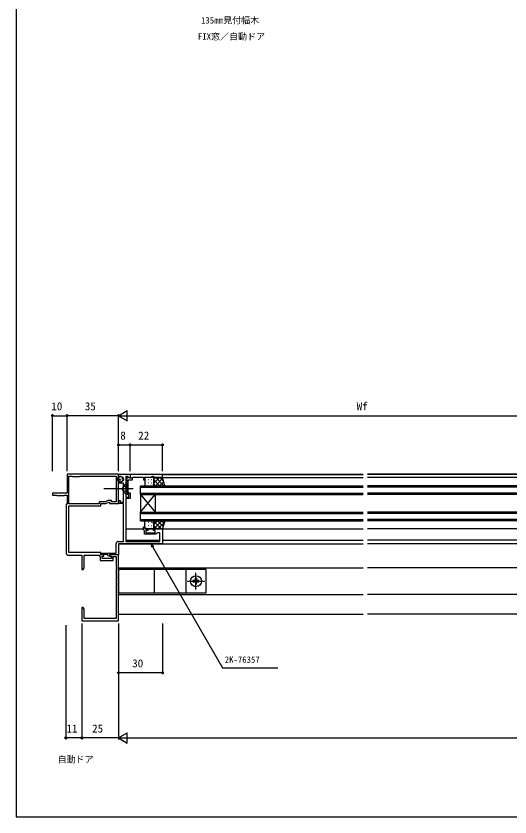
# Model space of a CAD drawing. Units: millimetres, scale not verified. Extents: x -437 to 438, y -681 to 679.
# Drawn here: x -437 to -99, y -681 to -134 of the extents above; entities that cross this region are included whole.
import ezdxf
from ezdxf.enums import TextEntityAlignment as Align

# ---------------------------------------------------------------- set-up
doc = ezdxf.new("R2010")
doc.units = ezdxf.units.MM
doc.header["$LTSCALE"] = 4
for name, color, linetype in [('0-1_USER1', 3, 'Continuous'), ('0-2_YKK_11', 7, 'Continuous'), ('0-3_YKK_12', 2, 'Continuous'), ('0-4_YKK_13', 4, 'Continuous'), ('0-6_YKK_D', 6, 'Continuous'), ('0-7_YKK_ZWAK', 7, 'Continuous')]:
    doc.layers.add(name, color=color, linetype=linetype)
doc.styles.add('ＭＳ ゴシック', font='')
doc.styles.get('ＭＳ ゴシック').set_extended_font_data('MS Gothic')

msp = doc.modelspace()

# ---------------------------------------------------------------- linework, layer by layer
at = {"layer": '0-2_YKK_11'}
for points in [[(-366.7, -547.2), (-366.7, -502.2), (-372.7, -502.2), (-372.7, -503.2), (-371.5, -503.2), (-371.5, -504.8), (-377.9, -504.8), (-377.9, -503.2), (-376.7, -503.2), (-376.7, -502.2), (-378.7, -502.2), (-378.7, -500.7), (-400.7, -500.7), (-400.7, -468.7), (-378.7, -468.7), (-378.7, -467.2), (-375.345, -467.2), (-373.2, -466.2), (-372.7, -466.2), (-372.7, -467.2), (-366.7, -467.2), (-366.7, -447.2), (-401.7, -447.2), (-401.7, -460.2), (-411.7, -460.2), (-411.7, -461.4), (-409, -461.4), (-408.7, -461.7), (-403.7, -461.7), (-403.4, -461.4), (-401.7, -461.4), (-401.7, -467.7), (-402.5, -467.7), (-402.5, -501)], [(-365.3, -448.83), (-365.917, -448.83), (-366.453, -449.366), (-366.7, -449.263), (-366.7, -447.2), (-358.7, -447.2), (-358.7, -449.8), (-359.07, -449.954), (-360.194, -448.83), (-361.7, -448.83), (-361.7, -455.342), (-361.82, -455.525), (-361.82, -456.075), (-361.7, -456.258), (-361.7, -462.8), (-359.7, -462.8), (-359.7, -459.8), (-358.7, -459.8), (-358.7, -463.8), (-361.7, -463.8), (-361.7, -493.07), (-356.258, -493.07), (-356.075, -493.19), (-355.525, -493.19), (-355.342, -493.07), (-355.258, -493.07), (-355.075, -493.19), (-354.525, -493.19), (-354.342, -493.07), (-338.33, -493.07), (-338.33, -487.1), (-340.2, -487.1), (-340.5, -487.4), (-341.2, -488.1), (-348.9, -488.1), (-348.9, -485.8), (-349.2, -485.5), (-349.5, -485.2), (-349.5, -483), (-348.7, -483)], [(-366.83, -493.07), (-363.33, -493.07), (-363.33, -467.2), (-366.5, -467.2), (-366.5, -465.2), (-365.5, -465.2), (-365.5, -466.2), (-363.33, -466.2), (-363.33, -461.673), (-363.21, -461.49), (-363.21, -460.94), (-363.33, -460.757), (-363.33, -453.33), (-366.5, -453.33), (-366.5, -452.33), (-365.3, -452.33)], [(-348.7, -483), (-348.7, -484.5), (-346.7, -484.5), (-346.7, -485.5), (-347.9, -485.5), (-347.9, -487.1), (-341.5, -487.1), (-341.5, -485.5), (-342.7, -485.5), (-342.7, -484.5), (-336.7, -484.5), (-336.7, -494.7)], [(-336.7, -494.7), (-366.7, -494.7), (-366.7, -502.2), (-372.6, -502.2), (-372.9, -502.5), (-372.9, -502.91), (-373.085, -503.027), (-373.9, -502.647), (-373.9, -502), (-378.7, -502), (-378.7, -501), (-368.33, -501), (-368.33, -494.57)], [(-401, -502.5), (-391.7, -502.5), (-391.7, -512.2), (-390.73, -512.2), (-390.1, -511.109), (-390.1, -502.5), (-379.9, -502.5), (-379.1, -503.642), (-379.1, -506), (-370.3, -506), (-370.3, -503.4), (-368.2, -503.4), (-368.2, -510.742), (-368.08, -510.925), (-368.08, -511.475), (-368.2, -511.658), (-368.2, -517.242), (-368.08, -517.425), (-368.08, -517.975), (-368.2, -518.158), (-368.2, -521.742), (-368.08, -521.925), (-368.08, -522.475), (-368.2, -522.658), (-368.2, -545.6), (-390.1, -545.6), (-390.1, -539.291), (-390.73, -538.2), (-391.7, -538.2), (-391.7, -547.2), (-366.7, -547.2)]]:
    msp.add_lwpolyline(points, dxfattribs=at)
for points in [[(-392.9, -448.4), (-368.2, -448.4), (-368.2, -466), (-371.5, -466), (-371.5, -465.2), (-373.895, -465.2), (-375.611, -466), (-379.9, -466), (-379.9, -467.5), (-400.5, -467.5), (-400.5, -448.4), (-398.5, -448.4), (-398.2, -448.7), (-393.2, -448.7)], [(-336.7, -447.3), (-358.7, -447.3), (-358.7, -448.93), (-358.4, -449.23), (-358.2, -449.43), (-358.2, -449.9), (-359.15, -449.9), (-359.65, -449.4), (-359.988, -449.4), (-361.2, -450.1), (-361.2, -458.108), (-360.692, -460.987), (-359.708, -460.813), (-360, -459.155), (-360, -451.1), (-357, -451.1), (-357, -449.23), (-354.208, -449.23), (-354.025, -449.11), (-353.475, -449.11), (-353.292, -449.23), (-353.208, -449.23), (-353.025, -449.11), (-352.475, -449.11), (-352.292, -449.23), (-349.5, -449.23), (-349.5, -451), (-348.7, -451), (-348.7, -449.23), (-344.765, -449.23), (-343.2, -448.5), (-342.7, -448.5), (-342.7, -449.5), (-336.7, -449.5)]]:
    msp.add_lwpolyline(points, close=True, dxfattribs=at)
for centre, radius, start, end in [((-365.3, -450.58), 1.75, 269.99999, 90.00001), ((-366.83, -494.57), 1.5, 90.00001, 179.99999), ((-401, -501), 1.5, 180.00001, 269.99999)]:
    msp.add_arc(centre, radius, start, end, dxfattribs=at)
at = {"layer": '0-3_YKK_12'}
for p, q in [((-366.7, -447.2), (-199.452, -447.2)), ((-336.7, -447.3), (-199.452, -447.3)), ((-29.197, -447.2), (-196.452, -447.2)), ((-29.197, -447.3), (-196.452, -447.3)), ((-336.7, -449.5), (-199.452, -449.5)), ((-29.197, -449.5), (-196.452, -449.5)), ((-351.7, -461), (-351.7, -455)), ((-351.7, -455), (-199.452, -455)), ((-351.7, -456), (-199.452, -456)), ((-14.197, -455), (-196.452, -455)), ((-14.197, -456), (-196.452, -456)), ((-351.7, -460), (-199.452, -460)), ((-351.7, -461), (-351.7, -473)), ((-351.7, -461), (-341.7, -473)), ((-351.7, -473), (-341.7, -461)), ((-351.7, -461), (-199.452, -461)), ((-341.7, -461), (-341.7, -473)), ((-14.197, -460), (-196.452, -460)), ((-14.197, -461), (-196.452, -461)), ((-351.7, -479), (-351.7, -473)), ((-351.7, -473), (-199.452, -473)), ((-351.7, -474), (-199.452, -474)), ((-14.197, -473), (-196.452, -473)), ((-14.197, -474), (-196.452, -474)), ((-351.7, -478), (-199.452, -478)), ((-351.7, -479), (-199.452, -479)), ((-14.197, -478), (-196.452, -478)), ((-14.197, -479), (-196.452, -479)), ((-361.7, -484.5), (-349.5, -484.5)), ((-347, -484.5), (-199.452, -484.5)), ((-29.197, -484.5), (-196.452, -484.5)), ((-366.7, -494.7), (-199.452, -494.7)), ((-361.7, -492.2), (-338.33, -492.2)), ((-336.7, -492.2), (-199.452, -492.2)), ((-29.197, -492.2), (-196.452, -492.2)), ((165.552, -494.7), (-196.452, -494.7)), ((-366.7, -511.2), (-199.452, -511.2)), ((-28.897, -511.2), (-196.452, -511.2)), ((-366.7, -529.2), (-199.452, -529.2)), ((-34.197, -529.2), (-196.452, -529.2)), ((-366.7, -542.7), (-199.452, -542.7)), ((165.552, -542.7), (-196.452, -542.7))]:
    msp.add_line(p, q, dxfattribs=at)
at = {"layer": '0-4_YKK_13'}
for p, q in [((-367.144, -450.787), (-367.044, -450.787)), ((-366.848, -449.801), (-366.748, -449.801)), ((-366.466, -451.45), (-366.366, -451.45)), ((-366.139, -450.787), (-366.039, -450.787)), ((-366.089, -449.731), (-365.989, -449.731)), ((-365.887, -450.284), (-365.787, -450.284)), ((-365.823, -449.298), (-365.723, -449.298)), ((-365.823, -449.298), (-365.723, -449.298)), ((-365.686, -451.339), (-365.586, -451.339)), ((-365.632, -451.988), (-365.532, -451.988)), ((-365.385, -449.581), (-365.285, -449.581)), ((-365.385, -451.49), (-365.285, -451.49)), ((-365.354, -449.037), (-365.254, -449.037)), ((-365.268, -448.725), (-365.168, -448.725)), ((-365.234, -450.787), (-365.134, -450.787)), ((-365.033, -450.435), (-364.933, -450.435)), ((-364.712, -452.335), (-364.612, -452.335)), ((-364.681, -449.832), (-364.581, -449.832)), ((-364.681, -451.289), (-364.581, -451.289)), ((-364.625, -449.367), (-364.525, -449.367)), ((-364.43, -450.686), (-364.33, -450.686)), ((-364.104, -449.87), (-364.004, -449.87)), ((-363.896, -450.877), (-363.796, -450.877)), ((-363.74, -451.606), (-363.64, -451.606)), ((-361.7, -453.7), (-363.2, -455.2)), ((-348.7, -450), (-348.7, -454.5)), ((-348.534, -451.379), (-348.597, -451.42)), ((-348.551, -450.926), (-348.589, -450.926)), ((-348.551, -453.169), (-348.589, -453.169)), ((-342.985, -449.5), (-348.2, -449.5)), ((-347.34, -449.715), (-347.378, -449.715)), ((-347.34, -451.957), (-347.378, -451.957)), ((-347.302, -451.238), (-347.309, -451.24)), ((-346.57, -453.109), (-346.577, -453.112)), ((-346.271, -450.926), (-346.309, -450.926)), ((-346.271, -453.169), (-346.309, -453.169)), ((-345.06, -449.715), (-345.098, -449.715)), ((-345.06, -451.957), (-345.098, -451.957)), ((-344.932, -451.933), (-344.995, -451.974)), ((-344.962, -450.409), (-344.969, -450.412)), ((-344.513, -452.381), (-344.52, -452.383)), ((-343.991, -450.926), (-344.029, -450.926)), ((-343.991, -453.169), (-344.029, -453.169)), ((-342.915, -450.598), (-342.978, -450.639)), ((-342.904, -449.681), (-342.912, -449.683)), ((-342.78, -449.715), (-342.818, -449.715)), ((-342.78, -451.957), (-342.818, -451.957)), ((-338.701, -449.5), (-342.485, -453.284)), ((-341.529, -449.5), (-342.485, -450.455)), ((-342.485, -454.5), (-342.485, -450)), ((-342.485, -451.078), (-338.563, -455)), ((-336.502, -450.129), (-341.372, -455)), ((-341.235, -449.5), (-335.735, -455)), ((-335.824, -452.28), (-338.544, -455)), ((-338.406, -449.5), (-335.914, -451.992)), ((-356.7, -457.2), (-376.7, -457.2)), ((-348.2, -455), (-342.985, -455)), ((-347.34, -454.2), (-347.378, -454.2)), ((-345.06, -454.2), (-345.098, -454.2)), ((-344.028, -454.34), (-344.035, -454.342)), ((-343.578, -453.975), (-343.641, -454.017)), ((-342.78, -454.2), (-342.818, -454.2)), ((-342.485, -453.907), (-341.392, -455)), ((-335.146, -454.43), (-335.716, -455)), ((-348.7, -484), (-348.7, -479.5)), ((-348.551, -480.079), (-348.589, -480.079)), ((-348.2, -479), (-342.985, -479)), ((-347.34, -481.11), (-347.378, -481.11)), ((-346.271, -480.079), (-346.309, -480.079)), ((-345.948, -480.588), (-345.955, -480.591)), ((-345.06, -481.11), (-345.098, -481.11)), ((-343.991, -480.079), (-344.029, -480.079)), ((-343.856, -479.847), (-343.863, -479.85)), ((-343.266, -480.214), (-343.329, -480.255)), ((-342.78, -481.11), (-342.818, -481.11)), ((-337.088, -479), (-342.485, -484.396)), ((-339.917, -479), (-342.485, -481.568)), ((-342.485, -479.363), (-337.348, -484.5)), ((-342.485, -479.5), (-342.485, -484)), ((-340.019, -479), (-336.177, -482.842)), ((-335.292, -480.032), (-339.76, -484.5)), ((-337.191, -479), (-335.499, -480.691)), ((-348.551, -482.321), (-348.589, -482.321)), ((-342.985, -484.5), (-348.2, -484.5)), ((-348.006, -481.317), (-348.013, -481.319)), ((-347.556, -483.289), (-347.563, -483.291)), ((-347.34, -483.352), (-347.378, -483.352)), ((-346.271, -482.321), (-346.309, -482.321)), ((-345.464, -482.548), (-345.471, -482.55)), ((-345.283, -481.549), (-345.346, -481.59)), ((-345.06, -483.352), (-345.098, -483.352)), ((-344.732, -484.419), (-344.739, -484.422)), ((-343.991, -482.321), (-344.029, -482.321)), ((-343.929, -483.591), (-343.992, -483.633)), ((-343.124, -481.719), (-343.131, -481.721)), ((-342.78, -483.352), (-342.818, -483.352)), ((-342.674, -483.691), (-342.682, -483.693)), ((-342.485, -482.191), (-340.176, -484.5)), ((-336.594, -484.162), (-336.931, -484.5)), ((-342.2, -512.2), (-342.2, -528.2)), ((-320.7, -512.2), (-320.7, -528.2)), ((-314.11, -518.15), (-314.11, -518.97)), ((-313.7, -525.95), (-313.7, -514.45)), ((-313.29, -518.97), (-313.29, -518.15)), ((-319.45, -520.2), (-307.95, -520.2)), ((-312.47, -520.61), (-311.65, -520.61))]:
    msp.add_line(p, q, dxfattribs=at)
for points in [[(-361.7, -453.7), (-361.7, -460.7), (-363.2, -459.2), (-363.2, -455.2)], [(-361.7, -455.15), (-363.556, -456.055), (-364.164, -457.2)], [(-361.7, -459.25), (-363.556, -458.345), (-364.164, -457.2)], [(-314.11, -518.97), (-314.11, -518.15), (-313.29, -518.15), (-313.29, -518.97)], [(-314.93, -519.79), (-315.75, -519.79), (-315.75, -520.61), (-314.93, -520.61)], [(-314.11, -521.43), (-314.11, -522.25), (-313.29, -522.25), (-313.29, -521.43)], [(-311.65, -520.61), (-311.65, -519.79), (-312.47, -519.79)]]:
    msp.add_lwpolyline(points, dxfattribs=at)
for points in [[(-336.7, -449.5), (-342.485, -449.5), (-342.485, -455), (-334.966, -455)], [(-336.7, -484.5), (-342.485, -484.5), (-342.485, -479), (-334.966, -479)], [(-366.7, -528.2), (-306.7, -528.2), (-306.7, -512.2), (-366.7, -512.2)]]:
    msp.add_lwpolyline(points, close=True, dxfattribs=at)
for centre, radius in [((-365.3, -450.58), 2), ((-313.7, -520.2), 3.75)]:
    msp.add_circle(centre, radius, dxfattribs=at)
for centre, radius, start, end in [((-348.2, -450), 0.5, 90, 180), ((-342.985, -450), 0.5, 0, 90), ((-348.2, -454.5), 0.5, 180, 270), ((-342.985, -454.5), 0.5, 270, 0), ((-348.2, -479.5), 0.5, 90, 180), ((-342.985, -479.5), 0.5, 0, 90), ((-348.2, -484), 0.5, 180, 270), ((-342.985, -484), 0.5, 270, 0), ((-314.93, -518.97), 0.82, 270, 0), ((-312.47, -518.97), 0.82, 180, 270), ((-314.93, -521.43), 0.82, 0, 90), ((-312.47, -521.43), 0.82, 90, 180)]:
    msp.add_arc(centre, radius, start, end, dxfattribs=at)
at = {"layer": '0-6_YKK_D'}
for p, q in [((-366.7, -407.2), (-360.638, -403.7)), ((-360.638, -410.7), (-360.638, -403.7)), ((-411.7, -445.2), (-411.7, -406.2)), ((-411.7, -407.2), (-401.7, -407.2)), ((-401.7, -445.2), (-401.7, -406.2)), ((-401.7, -445.2), (-401.7, -406.2)), ((-366.7, -407.2), (-401.7, -407.2)), ((-366.7, -445.2), (-366.7, -406.2)), ((-366.7, -445.2), (-366.7, -406.2)), ((-366.7, -407.2), (-360.638, -410.7)), ((-366.7, -407.2), (-354.576, -407.2)), ((-359.7, -407.2), (-36.203, -407.2)), ((-366.7, -445.2), (-366.7, -426.2)), ((-358.7, -445.2), (-358.7, -426.2)), ((-358.7, -445.2), (-358.7, -426.2)), ((-336.7, -445.2), (-336.7, -426.2)), ((-366.7, -427.2), (-358.7, -427.2)), ((-358.7, -427.2), (-336.7, -427.2)), ((-402.7, -550.2), (-402.7, -628.2)), ((-391.7, -549.2), (-391.7, -628.2)), ((-391.7, -550.2), (-391.7, -628.2)), ((-366.7, -549.2), (-366.7, -628.2)), ((-366.7, -549.2), (-366.7, -628.2)), ((-366.7, -549.2), (-366.7, -583.7)), ((-336.7, -549.2), (-336.7, -583.7)), ((-336.7, -582.7), (-366.7, -582.7)), ((-391.7, -627.2), (-402.7, -627.2)), ((-366.7, -627.2), (-391.7, -627.2)), ((-366.7, -627.2), (-360.638, -623.7)), ((-366.7, -627.2), (-360.638, -630.7)), ((-366.7, -627.2), (-354.576, -627.2)), ((-360.638, -630.7), (-360.638, -623.7)), ((-359.7, -627.2), (361.3, -627.2))]:
    msp.add_line(p, q, dxfattribs=at)
for points in [[(-343.762, -497.25), (-344.445, -494.7), (-342.578, -496.567)], [(-344.445, -494.7), (-343.17, -496.908), (-295.625, -579.258), (-257.722, -579.258)]]:
    msp.add_lwpolyline(points, dxfattribs=at)
for centre in [(-411.7, -407.2), (-401.7, -407.2), (-401.7, -407.2), (-366.7, -427.2), (-358.7, -427.2), (-358.7, -427.2), (-336.7, -427.2), (-366.7, -582.7), (-336.7, -582.7), (-402.7, -627.2), (-391.7, -627.2), (-391.7, -627.2)]:
    msp.add_circle(centre, 0.637, dxfattribs=at)
at = {"layer": '0-7_YKK_ZWAK'}
msp.add_line((-436.7, 643.8), (-436.7, -681.2), dxfattribs=at)
msp.add_lwpolyline([(-436.7, -681.2), (438.3, -681.2), (438.3, 643.8)], dxfattribs=at)

# ---------------------------------------------------------------- texts
at = {"layer": '0-1_USER1', "style": 'ＭＳ ゴシック'}
for s, p in [('135㎜見付幅木', (-310.285, -140.757)), ('FIX窓／自動ドア', (-312.416, -151.882)), ('自動ドア', (-408.302, -645.382))]:
    msp.add_text(s, height=4.399, dxfattribs=at).set_placement(p, align=Align.BOTTOM_LEFT)
at = {"layer": '0-6_YKK_D', "style": 'ＭＳ ゴシック'}
for s, height, p in [('10', 5.499, (-412.538, -405.2)), ('35', 5.499, (-389.655, -405.2)), ('Wf', 5.499, (-203.896, -405.2)), ('8', 5.499, (-365.427, -425.2)), ('22', 5.499, (-353.155, -425.2)), ('30', 5.499, (-357.24, -580.7)), ('2K-76357', 4.399, (-294.069, -577.258)), ('11', 5.499, (-402.207, -625.2)), ('25', 5.499, (-384.654, -625.2))]:
    msp.add_text(s, height=height, dxfattribs=at).set_placement(p, align=Align.BOTTOM_LEFT)

doc.saveas('drawing.dxf')
